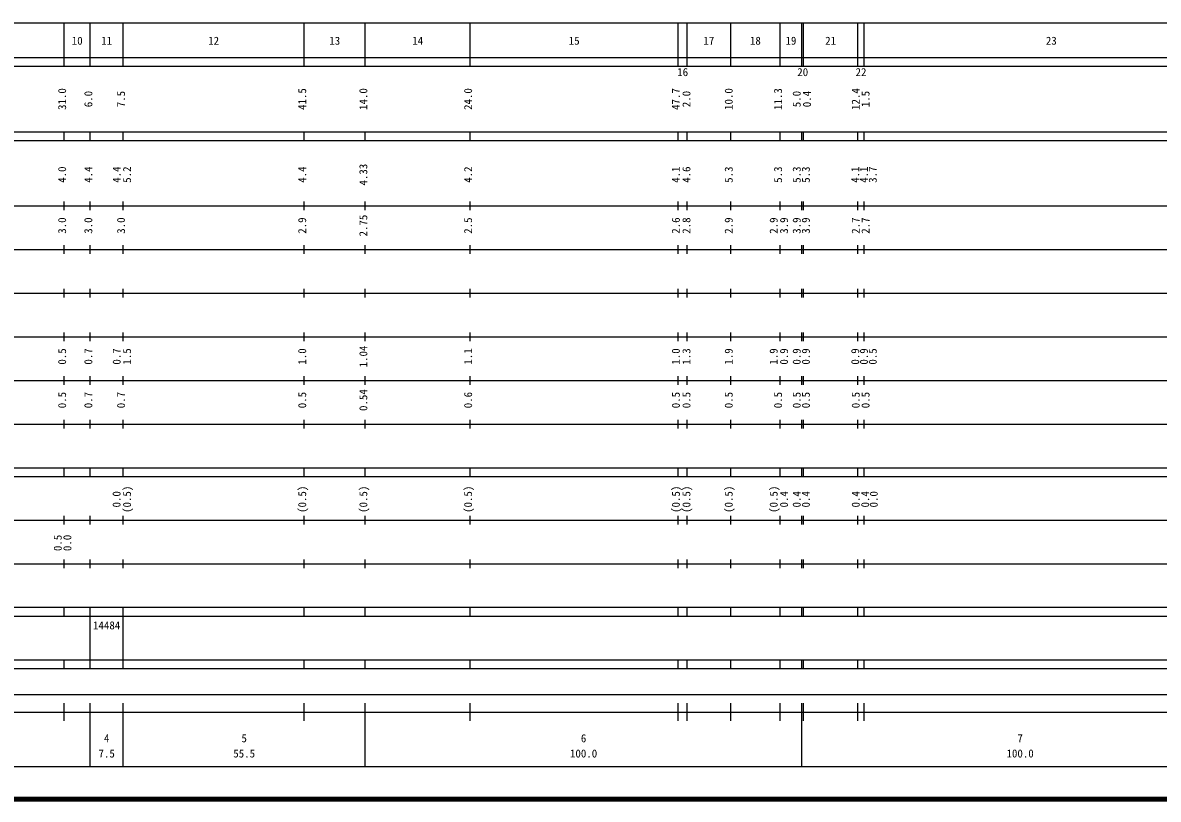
# Model space of a CAD drawing. Units: millimetres on the paper, enlarged 1000 times. Extents: x 40000 to 680000, y 20000 to 380000.
# Drawn here: x 289514 to 549651, y 20000 to 198000 of the extents above; entities that cross this region are included whole.
import ezdxf
from ezdxf.enums import TextEntityAlignment as Align

# ---------------------------------------------------------------- set-up
doc = ezdxf.new("R2010")
doc.units = ezdxf.units.MM
doc.header["$LTSCALE"] = 1000
doc.layers.add('M-TTL', color=2, linetype='Continuous', lineweight=140)
doc.layers.add('M-TTL-BAND', color=7, linetype='Continuous', lineweight=25)
doc.styles.add('ＭＳ ゴシック', font='')
doc.styles.get('ＭＳ ゴシック').set_extended_font_data('MS Gothic')

msp = doc.modelspace()

# ---------------------------------------------------------------- linework, layer by layer
at = {"layer": 'M-TTL'}
msp.add_line((40000, 20000), (680000, 20000), dxfattribs=at)
at = {"layer": 'M-TTL-BAND'}
for p, q in [((68000, 198000), (579000, 198000)), ((299000, 188000), (299000, 198000)), ((305000, 188000), (305000, 198000)), ((312500, 188000), (312500, 198000)), ((354000, 188000), (354000, 198000)), ((368000, 188000), (368000, 198000)), ((392000, 188000), (392000, 198000)), ((439700, 188000), (439700, 198000)), ((441700, 188000), (441700, 198000)), ((451700, 188000), (451700, 198000)), ((463000, 188000), (463000, 198000)), ((468000, 188000), (468000, 198000)), ((468400, 188000), (468400, 198000)), ((480800, 188000), (480800, 198000)), ((482300, 188000), (482300, 198000)), ((40000, 190000), (579000, 190000)), ((40000, 188000), (579000, 188000)), ((40000, 173000), (579000, 173000)), ((299000, 171000), (299000, 173000)), ((305000, 171000), (305000, 173000)), ((312500, 171000), (312500, 173000)), ((354000, 171000), (354000, 173000)), ((368000, 171000), (368000, 173000)), ((392000, 171000), (392000, 173000)), ((439700, 171000), (439700, 173000)), ((441700, 171000), (441700, 173000)), ((451700, 171000), (451700, 173000)), ((463000, 171000), (463000, 173000)), ((468000, 171000), (468000, 173000)), ((468400, 171000), (468400, 173000)), ((480800, 171000), (480800, 173000)), ((482300, 171000), (482300, 173000)), ((40000, 171000), (579000, 171000)), ((299000, 155000), (299000, 157000)), ((305000, 155000), (305000, 157000)), ((312500, 155000), (312500, 157000)), ((354000, 155000), (354000, 157000)), ((368000, 155000), (368000, 157000)), ((392000, 155000), (392000, 157000)), ((439700, 155000), (439700, 157000)), ((441700, 155000), (441700, 157000)), ((451700, 155000), (451700, 157000)), ((463000, 155000), (463000, 157000)), ((468000, 155000), (468000, 157000)), ((468400, 155000), (468400, 157000)), ((480800, 155000), (480800, 157000)), ((482300, 155000), (482300, 157000)), ((40000, 156000), (579000, 156000)), ((46000, 146000), (579000, 146000)), ((299000, 145000), (299000, 147000)), ((305000, 145000), (305000, 147000)), ((312500, 145000), (312500, 147000)), ((354000, 145000), (354000, 147000)), ((368000, 145000), (368000, 147000)), ((392000, 145000), (392000, 147000)), ((439700, 145000), (439700, 147000)), ((441700, 145000), (441700, 147000)), ((451700, 145000), (451700, 147000)), ((463000, 145000), (463000, 147000)), ((468000, 145000), (468000, 147000)), ((468400, 145000), (468400, 147000)), ((480800, 145000), (480800, 147000)), ((482300, 145000), (482300, 147000)), ((52000, 136000), (579000, 136000)), ((299000, 135000), (299000, 137000)), ((305000, 135000), (305000, 137000)), ((312500, 135000), (312500, 137000)), ((354000, 135000), (354000, 137000)), ((368000, 135000), (368000, 137000)), ((392000, 135000), (392000, 137000)), ((439700, 135000), (439700, 137000)), ((441700, 135000), (441700, 137000)), ((451700, 135000), (451700, 137000)), ((463000, 135000), (463000, 137000)), ((468000, 135000), (468000, 137000)), ((468400, 135000), (468400, 137000)), ((480800, 135000), (480800, 137000)), ((482300, 135000), (482300, 137000)), ((46000, 126000), (579000, 126000)), ((299000, 125000), (299000, 127000)), ((305000, 125000), (305000, 127000)), ((312500, 125000), (312500, 127000)), ((354000, 125000), (354000, 127000)), ((368000, 125000), (368000, 127000)), ((392000, 125000), (392000, 127000)), ((439700, 125000), (439700, 127000)), ((441700, 125000), (441700, 127000)), ((451700, 125000), (451700, 127000)), ((463000, 125000), (463000, 127000)), ((468000, 125000), (468000, 127000)), ((468400, 125000), (468400, 127000)), ((480800, 125000), (480800, 127000)), ((482300, 125000), (482300, 127000)), ((52000, 116000), (579000, 116000)), ((299000, 115000), (299000, 117000)), ((305000, 115000), (305000, 117000)), ((312500, 115000), (312500, 117000)), ((354000, 115000), (354000, 117000)), ((368000, 115000), (368000, 117000)), ((392000, 115000), (392000, 117000)), ((439700, 115000), (439700, 117000)), ((441700, 115000), (441700, 117000)), ((451700, 115000), (451700, 117000)), ((463000, 115000), (463000, 117000)), ((468000, 115000), (468000, 117000)), ((468400, 115000), (468400, 117000)), ((480800, 115000), (480800, 117000)), ((482300, 115000), (482300, 117000)), ((299000, 105000), (299000, 107000)), ((305000, 105000), (305000, 107000)), ((312500, 105000), (312500, 107000)), ((354000, 105000), (354000, 107000)), ((368000, 105000), (368000, 107000)), ((392000, 105000), (392000, 107000)), ((439700, 105000), (439700, 107000)), ((441700, 105000), (441700, 107000)), ((451700, 105000), (451700, 107000)), ((463000, 105000), (463000, 107000)), ((468000, 105000), (468000, 107000)), ((468400, 105000), (468400, 107000)), ((480800, 105000), (480800, 107000)), ((482300, 105000), (482300, 107000)), ((46000, 106000), (579000, 106000)), ((40000, 96000), (579000, 96000)), ((40000, 94000), (579000, 94000)), ((299000, 94000), (299000, 96000)), ((305000, 94000), (305000, 96000)), ((312500, 94000), (312500, 96000)), ((354000, 94000), (354000, 96000)), ((368000, 94000), (368000, 96000)), ((392000, 94000), (392000, 96000)), ((439700, 94000), (439700, 96000)), ((441700, 94000), (441700, 96000)), ((451700, 94000), (451700, 96000)), ((463000, 94000), (463000, 96000)), ((468000, 94000), (468000, 96000)), ((468400, 94000), (468400, 96000)), ((480800, 94000), (480800, 96000)), ((482300, 94000), (482300, 96000)), ((49000, 84000), (579000, 84000)), ((299000, 83000), (299000, 85000)), ((305000, 83000), (305000, 85000)), ((312500, 83000), (312500, 85000)), ((354000, 83000), (354000, 85000)), ((368000, 83000), (368000, 85000)), ((392000, 83000), (392000, 85000)), ((439700, 83000), (439700, 85000)), ((441700, 83000), (441700, 85000)), ((451700, 83000), (451700, 85000)), ((463000, 83000), (463000, 85000)), ((468000, 83000), (468000, 85000)), ((468400, 83000), (468400, 85000)), ((480800, 83000), (480800, 85000)), ((482300, 83000), (482300, 85000)), ((40000, 74000), (579000, 74000)), ((299000, 73000), (299000, 75000)), ((305000, 73000), (305000, 75000)), ((312500, 73000), (312500, 75000)), ((354000, 73000), (354000, 75000)), ((368000, 73000), (368000, 75000)), ((392000, 73000), (392000, 75000)), ((439700, 73000), (439700, 75000)), ((441700, 73000), (441700, 75000)), ((451700, 73000), (451700, 75000)), ((463000, 73000), (463000, 75000)), ((468000, 73000), (468000, 75000)), ((468400, 73000), (468400, 75000)), ((480800, 73000), (480800, 75000)), ((482300, 73000), (482300, 75000)), ((40000, 64000), (579000, 64000)), ((299000, 62000), (299000, 64000)), ((305000, 62000), (305000, 64000)), ((312500, 62000), (312500, 64000)), ((354000, 62000), (354000, 64000)), ((368000, 62000), (368000, 64000)), ((392000, 62000), (392000, 64000)), ((439700, 62000), (439700, 64000)), ((441700, 62000), (441700, 64000)), ((451700, 62000), (451700, 64000)), ((463000, 62000), (463000, 64000)), ((468000, 62000), (468000, 64000)), ((468400, 62000), (468400, 64000)), ((480800, 62000), (480800, 64000)), ((482300, 62000), (482300, 64000)), ((40000, 62000), (579000, 62000)), ((305000, 52000), (305000, 62000)), ((312500, 52000), (312500, 62000)), ((40000, 52000), (579000, 52000)), ((40000, 50000), (579000, 50000)), ((299000, 50000), (299000, 52000)), ((305000, 50000), (305000, 52000)), ((312500, 50000), (312500, 52000)), ((354000, 50000), (354000, 52000)), ((368000, 50000), (368000, 52000)), ((392000, 50000), (392000, 52000)), ((439700, 50000), (439700, 52000)), ((441700, 50000), (441700, 52000)), ((451700, 50000), (451700, 52000)), ((463000, 50000), (463000, 52000)), ((468000, 50000), (468000, 52000)), ((468400, 50000), (468400, 52000)), ((480800, 50000), (480800, 52000)), ((482300, 50000), (482300, 52000)), ((71000, 44000), (565000, 44000)), ((299000, 38000), (299000, 42000)), ((305000, 27500), (305000, 42000)), ((312500, 27500), (312500, 42000)), ((354000, 38000), (354000, 42000)), ((368000, 27500), (368000, 42000)), ((392000, 38000), (392000, 42000)), ((439700, 38000), (439700, 42000)), ((441700, 38000), (441700, 42000)), ((451700, 38000), (451700, 42000)), ((463000, 38000), (463000, 42000)), ((468000, 27500), (468000, 42000)), ((468400, 38000), (468400, 42000)), ((480800, 38000), (480800, 42000)), ((482300, 38000), (482300, 42000)), ((40000, 40000), (579000, 40000)), ((68000, 27500), (579000, 27500))]:
    msp.add_line(p, q, dxfattribs=at)

# ---------------------------------------------------------------- texts
at = {"layer": 'M-TTL-BAND', "style": 'ＭＳ ゴシック'}
for s, p in [('10', (302000, 192405)), ('11', (308750, 192405)), ('12', (333250, 192405)), ('13', (361000, 192405)), ('14', (380000, 192405)), ('15', (415850, 192405)), ('17', (446700, 192405)), ('18', (457350, 192405)), ('19', (465500, 192405)), ('21', (474600, 192405)), ('23', (525150, 192405)), ('16', (440700, 185219)), ('20', (468200, 185219)), ('22', (481550, 185219)), ('4', (308750, 32523)), ('5', (340250, 32523)), ('6', (418000, 32523)), ('7', (518000, 32523)), ('7.5', (308750, 29033)), ('55.5', (340250, 29033)), ('100.0', (418000, 29033)), ('100.0', (518000, 29033))]:
    msp.add_text(s, height=1833, dxfattribs=at).set_placement(p, align=Align.BOTTOM_CENTER)
for s, p in [('31.0', (300000, 180500)), ('6.0', (306000, 180500)), ('7.5', (313500, 180500)), ('41.5', (355000, 180500)), ('14.0', (369000, 180500)), ('24.0', (393000, 180500)), ('47.7', (440593, 180500)), ('2.0', (443020, 180500)), ('10.0', (452700, 180500)), ('11.3', (464000, 180500)), ('5.0', (468275, 180500)), ('0.4', (470628, 180500)), ('12.4', (481800, 180500)), ('1.5', (484050, 180500)), ('4.0', (300000, 163174)), ('4.4', (306000, 163174)), ('4.4', (312500, 163174)), ('5.2', (314870, 163174)), ('4.4', (355000, 163174)), ('4.33', (369000, 163174)), ('4.2', (393000, 163174)), ('4.1', (440593, 163174)), ('4.6', (443020, 163174)), ('5.3', (452700, 163174)), ('5.3', (464000, 163174)), ('5.3', (468275, 163174)), ('5.3', (470373, 163174)), ('4.1', (481686, 163174)), ('4.1', (483671, 163174)), ('3.7', (485697, 163174)), ('2.75', (369000, 151500)), ('3.0', (300000, 151500)), ('3.0', (306000, 151500)), ('3.0', (313500, 151500)), ('2.9', (355000, 151500)), ('2.5', (393000, 151500)), ('2.6', (440593, 151500)), ('2.8', (443020, 151500)), ('2.9', (452700, 151500)), ('2.9', (463000, 151500)), ('3.9', (465370, 151500)), ('3.9', (468275, 151500)), ('3.9', (470373, 151500)), ('2.7', (481800, 151500)), ('2.7', (484050, 151500)), ('0.5', (300000, 121500)), ('0.7', (306000, 121500)), ('0.7', (312500, 121500)), ('1.5', (314870, 121500)), ('1.0', (355000, 121500)), ('1.04', (369000, 121500)), ('1.1', (393000, 121500)), ('1.0', (440593, 121500)), ('1.3', (443020, 121500)), ('1.9', (452700, 121500)), ('1.9', (463000, 121500)), ('0.9', (465370, 121500)), ('0.9', (468275, 121500)), ('0.9', (470373, 121500)), ('0.9', (481686, 121500)), ('0.9', (483671, 121500)), ('0.5', (485697, 121500)), ('0.5', (300000, 111500)), ('0.7', (306000, 111500)), ('0.7', (313500, 111500)), ('0.5', (355000, 111500)), ('0.54', (369000, 111500)), ('0.6', (393000, 111500)), ('0.5', (440593, 111500)), ('0.5', (443020, 111500)), ('0.5', (452700, 111500)), ('0.5', (464000, 111500)), ('0.5', (468275, 111500)), ('0.5', (470373, 111500)), ('0.5', (481800, 111500)), ('0.5', (484050, 111500)), ('(0.5)', (314870, 88764)), ('(0.5)', (355000, 88764)), ('(0.5)', (369000, 88764)), ('(0.5)', (393000, 88764)), ('(0.5)', (440593, 88764)), ('(0.5)', (443020, 88764)), ('(0.5)', (452700, 88764)), ('(0.5)', (463000, 88764)), ('0.0', (312471, 88764)), ('0.4', (465370, 88764)), ('0.4', (468275, 88764)), ('0.4', (470373, 88764)), ('0.4', (481800, 88764)), ('0.4', (483963, 88764)), ('0.0', (485919, 88764)), ('0.5', (299000, 78764)), ('0.0', (301193, 78764))]:
    msp.add_text(s, height=1833, rotation=90, dxfattribs=at).set_placement(p, align=Align.BOTTOM_CENTER)
msp.add_text('14484', height=1833, dxfattribs=at).set_placement((305625, 58405), align=Align.BOTTOM_LEFT)

doc.saveas('drawing.dxf')
